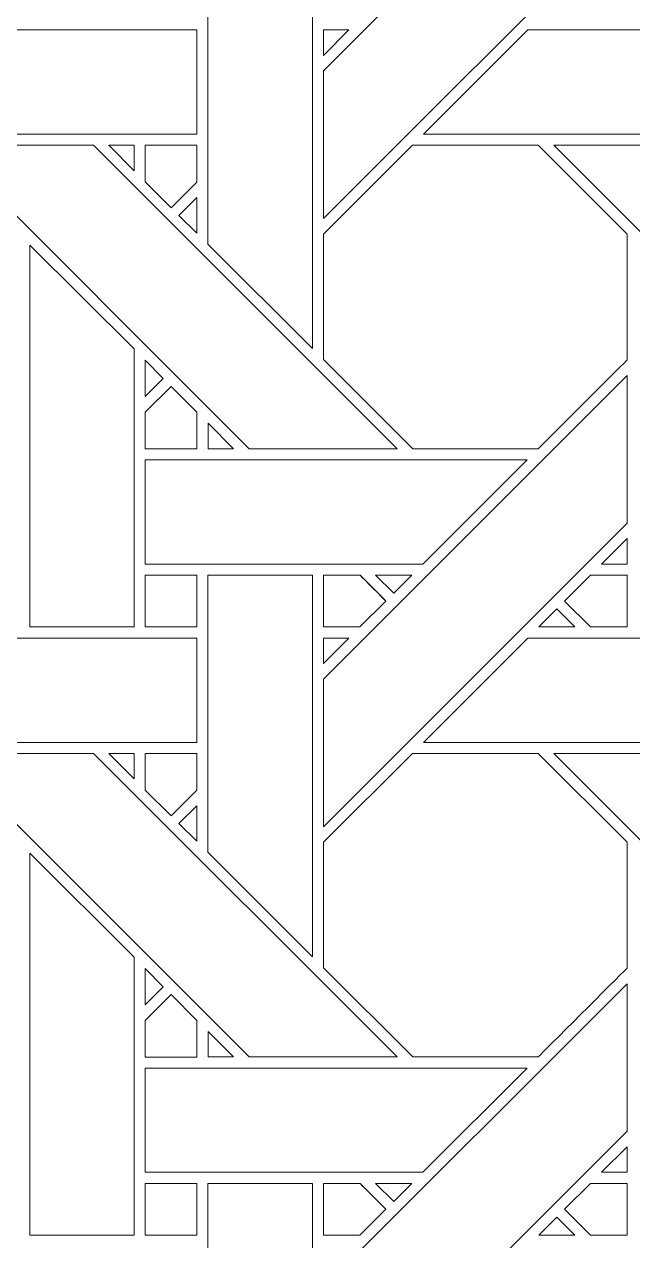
# Model space of a CAD drawing. Header units: inches. Extents: x 3.4 to 21.4, y 0.1 to 18.1.
# Drawn here: x 15.949 to 16.898, y 9.995 to 11.892 of the extents above; entities that cross this region are included whole.
import ezdxf

# ---------------------------------------------------------------- set-up
doc = ezdxf.new("R2010")
doc.units = ezdxf.units.IN
doc.header["$MEASUREMENT"] = 0
doc.layers.add('Design', color=7, linetype='Continuous', lineweight=0)

msp = doc.modelspace()

# ---------------------------------------------------------------- linework, layer by layer
at = {"layer": 'Design'}
for points, knots in [([(12.3829, 18.0948), (7.4123, 18.0948), (3.3829, 14.0653), (3.3829, 9.0948), (3.3829, 4.1242), (7.4123, 0.0948), (12.3829, 0.0948), (17.3534, 0.0948), (21.3829, 4.1242), (21.3829, 9.0948), (21.3829, 14.0653), (17.3534, 18.0948), (12.3829, 18.0948)], [0, 0, 0, 0, 1, 1, 1, 2, 2, 2, 3, 3, 3, 4, 4, 4, 4]), ([(12.3829, 17.2202), (7.8953, 17.2202), (4.2574, 13.5823), (4.2574, 9.0948), (4.2574, 4.6072), (7.8953, 0.9693), (12.3829, 0.9693), (16.8704, 0.9693), (20.5083, 4.6072), (20.5083, 9.0948), (20.5083, 13.5823), (16.8704, 17.2202), (12.3829, 17.2202)], [0, 0, 0, 0, 1, 1, 1, 2, 2, 2, 3, 3, 3, 4, 4, 4, 4]), ([(16.889, 12.0628), (16.889, 12.0628), (16.4153, 11.5892), (16.4153, 11.5892), (16.4153, 11.5892), (16.4153, 11.8193), (16.4153, 11.8193), (16.4153, 11.8193), (16.889, 12.2929), (16.889, 12.2929), (16.889, 12.2929), (16.889, 12.0628), (16.889, 12.0628)], [0, 0, 0, 0, 1, 1, 1, 2, 2, 2, 3, 3, 3, 4, 4, 4, 4]), ([(16.2352, 11.5492), (16.2352, 11.5492), (16.2352, 11.9814), (16.2352, 11.9814), (16.2352, 11.9814), (16.3982, 11.9814), (16.3982, 11.9814), (16.3982, 11.9814), (16.3982, 11.3863), (16.3982, 11.3863), (16.3982, 11.3863), (16.2352, 11.5492), (16.2352, 11.5492)], [0, 0, 0, 0, 1, 1, 1, 2, 2, 2, 3, 3, 3, 4, 4, 4, 4]), ([(16.2177, 11.8835), (16.2177, 11.8835), (16.2177, 11.7207), (16.2177, 11.7207), (16.2177, 11.7207), (15.6224, 11.7207), (15.6224, 11.7207), (15.6224, 11.7207), (15.7853, 11.8835), (15.7853, 11.8835), (15.7853, 11.8835), (16.2177, 11.8835), (16.2177, 11.8835)], [0, 0, 0, 0, 1, 1, 1, 2, 2, 2, 3, 3, 3, 4, 4, 4, 4]), ([(16.4551, 11.8835), (16.4551, 11.8835), (16.4153, 11.8436), (16.4153, 11.8436), (16.4153, 11.8436), (16.4153, 11.8835), (16.4153, 11.8835), (16.4153, 11.8835), (16.4551, 11.8835), (16.4551, 11.8835)], [0, 0, 0, 0, 1, 1, 1, 2, 2, 2, 3, 3, 3, 3]), ([(17.1664, 11.8835), (17.1664, 11.8835), (17.1664, 11.7207), (17.1664, 11.7207), (17.1664, 11.7207), (16.5711, 11.7207), (16.5711, 11.7207), (16.5711, 11.7207), (16.734, 11.8835), (16.734, 11.8835), (16.734, 11.8835), (17.1664, 11.8835), (17.1664, 11.8835)], [0, 0, 0, 0, 1, 1, 1, 2, 2, 2, 3, 3, 3, 4, 4, 4, 4]), ([(16.5303, 11.2299), (16.5303, 11.2299), (16.2993, 11.2299), (16.2993, 11.2299), (16.2993, 11.2299), (15.8257, 11.7035), (15.8257, 11.7035), (15.8257, 11.7035), (16.0567, 11.7035), (16.0567, 11.7035), (16.0567, 11.7035), (16.5303, 11.2299), (16.5303, 11.2299)], [0, 0, 0, 0, 1, 1, 1, 2, 2, 2, 3, 3, 3, 4, 4, 4, 4]), ([(16.0808, 11.7035), (16.0808, 11.7035), (16.1202, 11.7035), (16.1202, 11.7035), (16.1202, 11.7035), (16.1202, 11.6637), (16.1202, 11.6637), (16.1202, 11.6637), (16.0808, 11.7035), (16.0808, 11.7035)], [0, 0, 0, 0, 1, 1, 1, 2, 2, 2, 3, 3, 3, 3]), ([(16.2177, 11.7035), (16.2177, 11.7035), (16.2177, 11.6459), (16.2177, 11.6459), (16.2177, 11.6459), (16.1778, 11.606), (16.1778, 11.606), (16.1778, 11.606), (16.1375, 11.6463), (16.1375, 11.6463), (16.1375, 11.6463), (16.1375, 11.7035), (16.1375, 11.7035), (16.1375, 11.7035), (16.2177, 11.7035), (16.2177, 11.7035)], [0, 0, 0, 0, 1, 1, 1, 2, 2, 2, 3, 3, 3, 4, 4, 4, 5, 5, 5, 5]), ([(16.1778, 11.606), (16.1778, 11.606), (16.1375, 11.6463), (16.1375, 11.6463), (16.1375, 11.6463), (16.1375, 11.7035), (16.1375, 11.7035), (16.1375, 11.7035), (16.2177, 11.7035), (16.2177, 11.7035), (16.2177, 11.7035), (16.2177, 11.6459), (16.2177, 11.6459), (16.2177, 11.6459), (16.1778, 11.606), (16.1778, 11.606)], [0, 0, 0, 0, 1, 1, 1, 2, 2, 2, 3, 3, 3, 4, 4, 4, 5, 5, 5, 5]), ([(16.554, 11.7035), (16.554, 11.7035), (16.7502, 11.7035), (16.7502, 11.7035), (16.7502, 11.7035), (16.889, 11.5648), (16.889, 11.5648), (16.889, 11.5648), (16.889, 11.3686), (16.889, 11.3686), (16.8712, 11.3507), (16.7593, 11.2389), (16.7503, 11.2299), (16.7503, 11.2299), (16.5546, 11.2299), (16.5546, 11.2299), (16.5546, 11.2299), (16.4153, 11.3691), (16.4153, 11.3691), (16.4153, 11.3691), (16.4153, 11.5648), (16.4153, 11.5648), (16.4153, 11.5648), (16.554, 11.7035), (16.554, 11.7035)], [0, 0, 0, 0, 1, 1, 1, 2, 2, 2, 3, 3, 3, 4, 4, 4, 5, 5, 5, 6, 6, 6, 7, 7, 7, 8, 8, 8, 8]), ([(16.889, 11.3686), (16.8711, 11.3506), (16.7592, 11.2389), (16.7503, 11.2299), (16.7503, 11.2299), (16.5546, 11.2299), (16.5546, 11.2299), (16.5546, 11.2299), (16.4153, 11.3691), (16.4153, 11.3691), (16.4153, 11.3691), (16.4153, 11.5648), (16.4153, 11.5648), (16.4153, 11.5648), (16.554, 11.7035), (16.554, 11.7035), (16.554, 11.7035), (16.7502, 11.7035), (16.7502, 11.7035), (16.7502, 11.7035), (16.889, 11.5648), (16.889, 11.5648), (16.889, 11.5648), (16.889, 11.3686), (16.889, 11.3686)], [0, 0, 0, 0, 1, 1, 1, 2, 2, 2, 3, 3, 3, 4, 4, 4, 5, 5, 5, 6, 6, 6, 7, 7, 7, 8, 8, 8, 8]), ([(17.479, 11.2299), (17.479, 11.2299), (17.248, 11.2299), (17.248, 11.2299), (17.248, 11.2299), (16.7745, 11.7035), (16.7745, 11.7035), (16.7745, 11.7035), (17.0054, 11.7035), (17.0054, 11.7035), (17.0054, 11.7035), (17.479, 11.2299), (17.479, 11.2299)], [0, 0, 0, 0, 1, 1, 1, 2, 2, 2, 3, 3, 3, 4, 4, 4, 4]), ([(16.2177, 11.6217), (16.2177, 11.6217), (16.2177, 11.5665), (16.2177, 11.5665), (16.2177, 11.5665), (16.1899, 11.5939), (16.1899, 11.5939), (16.1899, 11.5939), (16.2177, 11.6217), (16.2177, 11.6217)], [0, 0, 0, 0, 1, 1, 1, 2, 2, 2, 3, 3, 3, 3]), ([(15.9574, 10.9519), (15.9574, 10.9519), (15.9574, 11.5477), (15.9574, 11.5477), (15.9574, 11.5477), (16.1201, 11.3856), (16.1201, 11.3856), (16.1201, 11.3856), (16.1201, 10.9519), (16.1201, 10.9519), (16.1201, 10.9519), (15.9574, 10.9519), (15.9574, 10.9519)], [0, 0, 0, 0, 1, 1, 1, 2, 2, 2, 3, 3, 3, 4, 4, 4, 4]), ([(16.1374, 11.3113), (16.1374, 11.3113), (16.1374, 11.3681), (16.1374, 11.3681), (16.1374, 11.3681), (16.1656, 11.3395), (16.1656, 11.3395), (16.1656, 11.3395), (16.1374, 11.3113), (16.1374, 11.3113)], [0, 0, 0, 0, 1, 1, 1, 2, 2, 2, 3, 3, 3, 3]), ([(16.889, 11.1141), (16.889, 11.1141), (16.4153, 10.6404), (16.4153, 10.6404), (16.4153, 10.6404), (16.4153, 10.8705), (16.4153, 10.8705), (16.4153, 10.8705), (16.889, 11.3441), (16.889, 11.3441), (16.889, 11.3441), (16.889, 11.1141), (16.889, 11.1141)], [0, 0, 0, 0, 1, 1, 1, 2, 2, 2, 3, 3, 3, 4, 4, 4, 4]), ([(16.1375, 11.2297), (16.1375, 11.2297), (16.1375, 11.2869), (16.1375, 11.2869), (16.1375, 11.2869), (16.1778, 11.3273), (16.1778, 11.3273), (16.1778, 11.3273), (16.2181, 11.287), (16.2181, 11.287), (16.2181, 11.287), (16.2181, 11.2297), (16.2181, 11.2297), (16.2181, 11.2297), (16.1375, 11.2297), (16.1375, 11.2297)], [0, 0, 0, 0, 1, 1, 1, 2, 2, 2, 3, 3, 3, 4, 4, 4, 5, 5, 5, 5]), ([(16.1778, 11.3273), (16.1778, 11.3273), (16.2181, 11.287), (16.2181, 11.287), (16.2181, 11.287), (16.2181, 11.2297), (16.2181, 11.2297), (16.2181, 11.2297), (16.1375, 11.2297), (16.1375, 11.2297), (16.1375, 11.2297), (16.1375, 11.2869), (16.1375, 11.2869), (16.1375, 11.2869), (16.1778, 11.3273), (16.1778, 11.3273)], [0, 0, 0, 0, 1, 1, 1, 2, 2, 2, 3, 3, 3, 4, 4, 4, 5, 5, 5, 5]), ([(16.2354, 11.2299), (16.2354, 11.2299), (16.2354, 11.2697), (16.2354, 11.2697), (16.2354, 11.2697), (16.2751, 11.2299), (16.2751, 11.2299), (16.2751, 11.2299), (16.2354, 11.2299), (16.2354, 11.2299)], [0, 0, 0, 0, 1, 1, 1, 2, 2, 2, 3, 3, 3, 3]), ([(16.5704, 11.0499), (16.5704, 11.0499), (16.1375, 11.0499), (16.1375, 11.0499), (16.1375, 11.0499), (16.1375, 11.2126), (16.1375, 11.2126), (16.1375, 11.2126), (16.7332, 11.2126), (16.7332, 11.2126), (16.7332, 11.2126), (16.5704, 11.0499), (16.5704, 11.0499)], [0, 0, 0, 0, 1, 1, 1, 2, 2, 2, 3, 3, 3, 4, 4, 4, 4]), ([(16.889, 11.0897), (16.889, 11.0897), (16.889, 11.0499), (16.889, 11.0499), (16.889, 11.0499), (16.8492, 11.0499), (16.8492, 11.0499), (16.8492, 11.0499), (16.889, 11.0897), (16.889, 11.0897)], [0, 0, 0, 0, 1, 1, 1, 2, 2, 2, 3, 3, 3, 3]), ([(16.1375, 11.0327), (16.1375, 11.0327), (16.2177, 11.0327), (16.2177, 11.0327), (16.2177, 11.0327), (16.2177, 10.9519), (16.2177, 10.9519), (16.2177, 10.9519), (16.1375, 10.9519), (16.1375, 10.9519), (16.1375, 10.9519), (16.1375, 11.0327), (16.1375, 11.0327)], [0, 0, 0, 0, 1, 1, 1, 2, 2, 2, 3, 3, 3, 4, 4, 4, 4]), ([(16.2177, 10.9519), (16.2177, 10.9519), (16.1375, 10.9519), (16.1375, 10.9519), (16.1375, 10.9519), (16.1375, 11.0327), (16.1375, 11.0327), (16.1375, 11.0327), (16.2177, 11.0327), (16.2177, 11.0327), (16.2177, 11.0327), (16.2177, 10.9519), (16.2177, 10.9519)], [0, 0, 0, 0, 1, 1, 1, 2, 2, 2, 3, 3, 3, 4, 4, 4, 4]), ([(16.2352, 10.6004), (16.2352, 10.6004), (16.2352, 11.0326), (16.2352, 11.0326), (16.2352, 11.0326), (16.3982, 11.0326), (16.3982, 11.0326), (16.3982, 11.0326), (16.3982, 10.4375), (16.3982, 10.4375), (16.3982, 10.4375), (16.2352, 10.6004), (16.2352, 10.6004)], [0, 0, 0, 0, 1, 1, 1, 2, 2, 2, 3, 3, 3, 4, 4, 4, 4]), ([(16.4724, 11.0327), (16.4775, 11.0276), (16.5083, 10.9967), (16.5127, 10.9923), (16.5127, 10.9923), (16.4723, 10.9519), (16.4723, 10.9519), (16.4723, 10.9519), (16.4153, 10.9519), (16.4153, 10.9519), (16.4153, 10.9519), (16.4153, 11.0327), (16.4153, 11.0327), (16.4153, 11.0327), (16.4724, 11.0327), (16.4724, 11.0327)], [0, 0, 0, 0, 1, 1, 1, 2, 2, 2, 3, 3, 3, 4, 4, 4, 5, 5, 5, 5]), ([(16.5127, 10.9923), (16.5127, 10.9923), (16.4723, 10.9519), (16.4723, 10.9519), (16.4723, 10.9519), (16.4153, 10.9519), (16.4153, 10.9519), (16.4153, 10.9519), (16.4153, 11.0327), (16.4153, 11.0327), (16.4153, 11.0327), (16.4724, 11.0327), (16.4724, 11.0327), (16.4777, 11.0274), (16.5085, 10.9965), (16.5127, 10.9923)], [0, 0, 0, 0, 1, 1, 1, 2, 2, 2, 3, 3, 3, 4, 4, 4, 5, 5, 5, 5]), ([(16.4967, 11.0326), (16.4967, 11.0326), (16.5532, 11.0326), (16.5532, 11.0326), (16.5532, 11.0326), (16.5249, 11.0045), (16.5249, 11.0045), (16.5249, 11.0045), (16.4967, 11.0326), (16.4967, 11.0326)], [0, 0, 0, 0, 1, 1, 1, 2, 2, 2, 3, 3, 3, 3]), ([(16.8319, 10.9519), (16.8319, 10.9519), (16.7915, 10.9923), (16.7915, 10.9923), (16.7915, 10.9923), (16.832, 11.0327), (16.832, 11.0327), (16.832, 11.0327), (16.889, 11.0327), (16.889, 11.0327), (16.889, 11.0327), (16.889, 10.9519), (16.889, 10.9519), (16.889, 10.9519), (16.8319, 10.9519), (16.8319, 10.9519)], [0, 0, 0, 0, 1, 1, 1, 2, 2, 2, 3, 3, 3, 4, 4, 4, 5, 5, 5, 5]), ([(16.889, 10.9519), (16.889, 10.9519), (16.8319, 10.9519), (16.8319, 10.9519), (16.8319, 10.9519), (16.7915, 10.9923), (16.7915, 10.9923), (16.7915, 10.9923), (16.832, 11.0327), (16.832, 11.0327), (16.832, 11.0327), (16.889, 11.0327), (16.889, 11.0327), (16.889, 11.0327), (16.889, 10.9519), (16.889, 10.9519)], [0, 0, 0, 0, 1, 1, 1, 2, 2, 2, 3, 3, 3, 4, 4, 4, 5, 5, 5, 5]), ([(16.7794, 10.9801), (16.7794, 10.9801), (16.8076, 10.9519), (16.8076, 10.9519), (16.8076, 10.9519), (16.7511, 10.9519), (16.7511, 10.9519), (16.7511, 10.9519), (16.7794, 10.9801), (16.7794, 10.9801)], [0, 0, 0, 0, 1, 1, 1, 2, 2, 2, 3, 3, 3, 3]), ([(16.2177, 10.9347), (16.2177, 10.9347), (16.2177, 10.7719), (16.2177, 10.7719), (16.2177, 10.7719), (15.6224, 10.7719), (15.6224, 10.7719), (15.6224, 10.7719), (15.7853, 10.9347), (15.7853, 10.9347), (15.7853, 10.9347), (16.2177, 10.9347), (16.2177, 10.9347)], [0, 0, 0, 0, 1, 1, 1, 2, 2, 2, 3, 3, 3, 4, 4, 4, 4]), ([(16.4551, 10.9347), (16.4551, 10.9347), (16.4153, 10.8949), (16.4153, 10.8949), (16.4153, 10.8949), (16.4153, 10.9347), (16.4153, 10.9347), (16.4153, 10.9347), (16.4551, 10.9347), (16.4551, 10.9347)], [0, 0, 0, 0, 1, 1, 1, 2, 2, 2, 3, 3, 3, 3]), ([(17.1664, 10.9347), (17.1664, 10.9347), (17.1664, 10.7719), (17.1664, 10.7719), (17.1664, 10.7719), (16.5711, 10.7719), (16.5711, 10.7719), (16.5711, 10.7719), (16.734, 10.9347), (16.734, 10.9347), (16.734, 10.9347), (17.1664, 10.9347), (17.1664, 10.9347)], [0, 0, 0, 0, 1, 1, 1, 2, 2, 2, 3, 3, 3, 4, 4, 4, 4]), ([(16.5303, 10.2811), (16.5303, 10.2811), (16.2993, 10.2811), (16.2993, 10.2811), (16.2993, 10.2811), (15.8257, 10.7548), (15.8257, 10.7548), (15.8257, 10.7548), (16.0567, 10.7548), (16.0567, 10.7548), (16.0567, 10.7548), (16.5303, 10.2811), (16.5303, 10.2811)], [0, 0, 0, 0, 1, 1, 1, 2, 2, 2, 3, 3, 3, 4, 4, 4, 4]), ([(16.0808, 10.7548), (16.0808, 10.7548), (16.1202, 10.7548), (16.1202, 10.7548), (16.1202, 10.7548), (16.1202, 10.715), (16.1202, 10.715), (16.1202, 10.715), (16.0808, 10.7548), (16.0808, 10.7548)], [0, 0, 0, 0, 1, 1, 1, 2, 2, 2, 3, 3, 3, 3]), ([(16.2177, 10.7548), (16.2177, 10.7548), (16.2177, 10.6972), (16.2177, 10.6972), (16.2177, 10.6972), (16.1778, 10.6573), (16.1778, 10.6573), (16.1778, 10.6573), (16.1375, 10.6976), (16.1375, 10.6976), (16.1375, 10.6976), (16.1375, 10.7548), (16.1375, 10.7548), (16.1375, 10.7548), (16.2177, 10.7548), (16.2177, 10.7548)], [0, 0, 0, 0, 1, 1, 1, 2, 2, 2, 3, 3, 3, 4, 4, 4, 5, 5, 5, 5]), ([(16.1778, 10.6573), (16.1778, 10.6573), (16.1375, 10.6976), (16.1375, 10.6976), (16.1375, 10.6976), (16.1375, 10.7548), (16.1375, 10.7548), (16.1375, 10.7548), (16.2177, 10.7548), (16.2177, 10.7548), (16.2177, 10.7548), (16.2177, 10.6972), (16.2177, 10.6972), (16.2177, 10.6972), (16.1778, 10.6573), (16.1778, 10.6573)], [0, 0, 0, 0, 1, 1, 1, 2, 2, 2, 3, 3, 3, 4, 4, 4, 5, 5, 5, 5]), ([(16.554, 10.7548), (16.554, 10.7548), (16.7502, 10.7548), (16.7502, 10.7548), (16.7502, 10.7548), (16.889, 10.6161), (16.889, 10.6161), (16.889, 10.6161), (16.889, 10.4199), (16.889, 10.4199), (16.8712, 10.4019), (16.7593, 10.2902), (16.7503, 10.2812), (16.7503, 10.2812), (16.5546, 10.2812), (16.5546, 10.2812), (16.5546, 10.2812), (16.4153, 10.4204), (16.4153, 10.4204), (16.4153, 10.4204), (16.4153, 10.6161), (16.4153, 10.6161), (16.4153, 10.6161), (16.554, 10.7548), (16.554, 10.7548)], [0, 0, 0, 0, 1, 1, 1, 2, 2, 2, 3, 3, 3, 4, 4, 4, 5, 5, 5, 6, 6, 6, 7, 7, 7, 8, 8, 8, 8]), ([(16.889, 10.6161), (16.889, 10.6161), (16.889, 10.4199), (16.889, 10.4199), (16.8712, 10.4019), (16.7593, 10.2902), (16.7503, 10.2812), (16.7503, 10.2812), (16.5546, 10.2812), (16.5546, 10.2812), (16.5546, 10.2812), (16.4153, 10.4204), (16.4153, 10.4204), (16.4153, 10.4204), (16.4153, 10.6161), (16.4153, 10.6161), (16.4153, 10.6161), (16.554, 10.7548), (16.554, 10.7548), (16.554, 10.7548), (16.7502, 10.7548), (16.7502, 10.7548), (16.7502, 10.7548), (16.889, 10.6161), (16.889, 10.6161)], [0, 0, 0, 0, 1, 1, 1, 2, 2, 2, 3, 3, 3, 4, 4, 4, 5, 5, 5, 6, 6, 6, 7, 7, 7, 8, 8, 8, 8]), ([(17.479, 10.2811), (17.479, 10.2811), (17.248, 10.2811), (17.248, 10.2811), (17.248, 10.2811), (16.7745, 10.7548), (16.7745, 10.7548), (16.7745, 10.7548), (17.0054, 10.7548), (17.0054, 10.7548), (17.0054, 10.7548), (17.479, 10.2811), (17.479, 10.2811)], [0, 0, 0, 0, 1, 1, 1, 2, 2, 2, 3, 3, 3, 4, 4, 4, 4]), ([(16.2177, 10.6729), (16.2177, 10.6729), (16.2177, 10.6178), (16.2177, 10.6178), (16.2177, 10.6178), (16.1899, 10.6452), (16.1899, 10.6452), (16.1899, 10.6452), (16.2177, 10.6729), (16.2177, 10.6729)], [0, 0, 0, 0, 1, 1, 1, 2, 2, 2, 3, 3, 3, 3]), ([(15.9574, 10.0031), (15.9574, 10.0031), (15.9574, 10.599), (15.9574, 10.599), (15.9574, 10.599), (16.1201, 10.4368), (16.1201, 10.4368), (16.1201, 10.4368), (16.1201, 10.0031), (16.1201, 10.0031), (16.1201, 10.0031), (15.9574, 10.0031), (15.9574, 10.0031)], [0, 0, 0, 0, 1, 1, 1, 2, 2, 2, 3, 3, 3, 4, 4, 4, 4]), ([(16.1374, 10.3626), (16.1374, 10.3626), (16.1374, 10.4193), (16.1374, 10.4193), (16.1374, 10.4193), (16.1656, 10.3908), (16.1656, 10.3908), (16.1656, 10.3908), (16.1374, 10.3626), (16.1374, 10.3626)], [0, 0, 0, 0, 1, 1, 1, 2, 2, 2, 3, 3, 3, 3]), ([(16.889, 10.1654), (16.889, 10.1654), (16.4153, 9.6917), (16.4153, 9.6917), (16.4153, 9.6917), (16.4153, 9.9218), (16.4153, 9.9218), (16.4153, 9.9218), (16.889, 10.3954), (16.889, 10.3954), (16.889, 10.3954), (16.889, 10.1654), (16.889, 10.1654)], [0, 0, 0, 0, 1, 1, 1, 2, 2, 2, 3, 3, 3, 4, 4, 4, 4]), ([(16.1375, 10.2809), (16.1375, 10.2809), (16.1375, 10.3382), (16.1375, 10.3382), (16.1375, 10.3382), (16.1778, 10.3785), (16.1778, 10.3785), (16.1778, 10.3785), (16.2181, 10.3382), (16.2181, 10.3382), (16.2181, 10.3382), (16.2181, 10.2809), (16.2181, 10.2809), (16.2181, 10.2809), (16.1375, 10.2809), (16.1375, 10.2809)], [0, 0, 0, 0, 1, 1, 1, 2, 2, 2, 3, 3, 3, 4, 4, 4, 5, 5, 5, 5]), ([(16.1778, 10.3785), (16.1778, 10.3785), (16.2181, 10.3382), (16.2181, 10.3382), (16.2181, 10.3382), (16.2181, 10.2809), (16.2181, 10.2809), (16.2181, 10.2809), (16.1375, 10.2809), (16.1375, 10.2809), (16.1375, 10.2809), (16.1375, 10.3382), (16.1375, 10.3382), (16.1375, 10.3382), (16.1778, 10.3785), (16.1778, 10.3785)], [0, 0, 0, 0, 1, 1, 1, 2, 2, 2, 3, 3, 3, 4, 4, 4, 5, 5, 5, 5]), ([(16.2354, 10.2811), (16.2354, 10.2811), (16.2354, 10.3209), (16.2354, 10.3209), (16.2354, 10.3209), (16.2751, 10.2811), (16.2751, 10.2811), (16.2751, 10.2811), (16.2354, 10.2811), (16.2354, 10.2811)], [0, 0, 0, 0, 1, 1, 1, 2, 2, 2, 3, 3, 3, 3]), ([(16.5704, 10.1012), (16.5704, 10.1012), (16.1375, 10.1012), (16.1375, 10.1012), (16.1375, 10.1012), (16.1375, 10.2639), (16.1375, 10.2639), (16.1375, 10.2639), (16.7332, 10.2639), (16.7332, 10.2639), (16.7332, 10.2639), (16.5704, 10.1012), (16.5704, 10.1012)], [0, 0, 0, 0, 1, 1, 1, 2, 2, 2, 3, 3, 3, 4, 4, 4, 4]), ([(16.889, 10.1012), (16.889, 10.1012), (16.8492, 10.1012), (16.8492, 10.1012), (16.8492, 10.1012), (16.889, 10.141), (16.889, 10.141), (16.889, 10.141), (16.889, 10.1012), (16.889, 10.1012)], [0, 0, 0, 0, 1, 1, 1, 2, 2, 2, 3, 3, 3, 3]), ([(16.1375, 10.0839), (16.1375, 10.0839), (16.2177, 10.0839), (16.2177, 10.0839), (16.2177, 10.0839), (16.2177, 10.0031), (16.2177, 10.0031), (16.2177, 10.0031), (16.1375, 10.0031), (16.1375, 10.0031), (16.1375, 10.0031), (16.1375, 10.0839), (16.1375, 10.0839)], [0, 0, 0, 0, 1, 1, 1, 2, 2, 2, 3, 3, 3, 4, 4, 4, 4]), ([(16.2177, 10.0031), (16.2177, 10.0031), (16.1375, 10.0031), (16.1375, 10.0031), (16.1375, 10.0031), (16.1375, 10.0839), (16.1375, 10.0839), (16.1375, 10.0839), (16.2177, 10.0839), (16.2177, 10.0839), (16.2177, 10.0839), (16.2177, 10.0031), (16.2177, 10.0031)], [0, 0, 0, 0, 1, 1, 1, 2, 2, 2, 3, 3, 3, 4, 4, 4, 4]), ([(16.2352, 9.6517), (16.2352, 9.6517), (16.2352, 10.0839), (16.2352, 10.0839), (16.2352, 10.0839), (16.3982, 10.0839), (16.3982, 10.0839), (16.3982, 10.0839), (16.3982, 9.4888), (16.3982, 9.4888), (16.3982, 9.4888), (16.2352, 9.6517), (16.2352, 9.6517)], [0, 0, 0, 0, 1, 1, 1, 2, 2, 2, 3, 3, 3, 4, 4, 4, 4]), ([(16.4724, 10.0839), (16.4775, 10.0788), (16.5083, 10.048), (16.5127, 10.0436), (16.5127, 10.0436), (16.4723, 10.0032), (16.4723, 10.0032), (16.4723, 10.0032), (16.4153, 10.0032), (16.4153, 10.0032), (16.4153, 10.0032), (16.4153, 10.0839), (16.4153, 10.0839), (16.4153, 10.0839), (16.4724, 10.0839), (16.4724, 10.0839)], [0, 0, 0, 0, 1, 1, 1, 2, 2, 2, 3, 3, 3, 4, 4, 4, 5, 5, 5, 5]), ([(16.4973, 10.059), (16.4973, 10.059), (16.5127, 10.0436), (16.5127, 10.0436), (16.5127, 10.0436), (16.4723, 10.0032), (16.4723, 10.0032), (16.4723, 10.0032), (16.4153, 10.0032), (16.4153, 10.0032), (16.4153, 10.0032), (16.4153, 10.0839), (16.4153, 10.0839), (16.4153, 10.0839), (16.4724, 10.0839), (16.4724, 10.0839), (16.4778, 10.0785), (16.4879, 10.0685), (16.4973, 10.059)], [0, 0, 0, 0, 1, 1, 1, 2, 2, 2, 3, 3, 3, 4, 4, 4, 5, 5, 5, 6, 6, 6, 6]), ([(16.4967, 10.0839), (16.4967, 10.0839), (16.5532, 10.0839), (16.5532, 10.0839), (16.5532, 10.0839), (16.5249, 10.0557), (16.5249, 10.0557), (16.5249, 10.0557), (16.4967, 10.0839), (16.4967, 10.0839)], [0, 0, 0, 0, 1, 1, 1, 2, 2, 2, 3, 3, 3, 3]), ([(16.8319, 10.0031), (16.8319, 10.0031), (16.7915, 10.0435), (16.7915, 10.0435), (16.7915, 10.0435), (16.832, 10.084), (16.832, 10.084), (16.832, 10.084), (16.889, 10.084), (16.889, 10.084), (16.889, 10.084), (16.889, 10.0031), (16.889, 10.0031), (16.889, 10.0031), (16.8319, 10.0031), (16.8319, 10.0031)], [0, 0, 0, 0, 1, 1, 1, 2, 2, 2, 3, 3, 3, 4, 4, 4, 5, 5, 5, 5]), ([(16.889, 10.0031), (16.889, 10.0031), (16.8319, 10.0031), (16.8319, 10.0031), (16.8319, 10.0031), (16.7915, 10.0435), (16.7915, 10.0435), (16.7915, 10.0435), (16.832, 10.084), (16.832, 10.084), (16.832, 10.084), (16.889, 10.084), (16.889, 10.084), (16.889, 10.084), (16.889, 10.0031), (16.889, 10.0031)], [0, 0, 0, 0, 1, 1, 1, 2, 2, 2, 3, 3, 3, 4, 4, 4, 5, 5, 5, 5]), ([(16.7511, 10.0031), (16.7511, 10.0031), (16.7794, 10.0314), (16.7794, 10.0314), (16.7794, 10.0314), (16.8076, 10.0031), (16.8076, 10.0031), (16.8076, 10.0031), (16.7511, 10.0031), (16.7511, 10.0031)], [0, 0, 0, 0, 1, 1, 1, 2, 2, 2, 3, 3, 3, 3])]:
    msp.add_open_spline(points, degree=3, knots=knots, dxfattribs=at)

doc.saveas('drawing.dxf')
